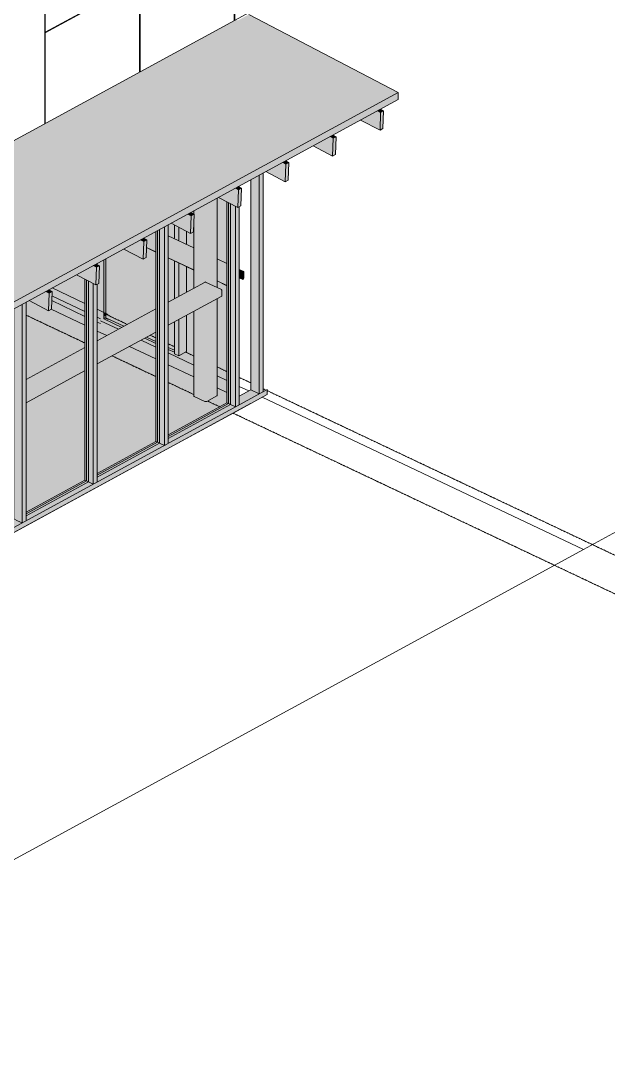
# Model space of a CAD drawing. Header units: inches. Extents: x 27328 to 120839, y -4075 to 4147.
# Drawn here: x 34515.1 to 34719, y 1633.5 to 1996.6 of the extents above; entities that cross this region are included whole.
import ezdxf

# ---------------------------------------------------------------- set-up
doc = ezdxf.new("R2010")
doc.units = ezdxf.units.IN
doc.header["$MEASUREMENT"] = 0
doc.linetypes.add('Hidden', pattern=[0.28125, 0.1875, -0.09375])
for name, color, linetype, lineweight in [('A-GLAZ-CURT', 52, 'Continuous', 9), ('A-GLAZ-CWMG', 51, 'Continuous', 9), ('A-PROP-SBCK', 71, 'Hidden', 15), ('A-ROOF', 132, 'Continuous', 9), ('A-WALL-PATT', 111, 'Continuous', 9), ('C-BLDG-PADS', 91, 'Continuous', 9), ('C-TOPO', 7, 'Continuous', 9), ('Conc', 7, 'Continuous', 9), ('EOP-PR', 4, 'Continuous', 9), ('L-SITE-WALL', 31, 'Continuous', 9), ('S-BEAM', 12, 'Continuous', 9), ('S-COLS', 52, 'Continuous', 9)]:
    doc.layers.add(name, color=color, linetype=linetype, lineweight=lineweight)

# ---------------------------------------------------------------- blocks, each defined once
blk = doc.blocks.new('HSS-Hollow Structural Section-Column - HSS6X6X1_4-V4-Axon - Looking North East')
at = {"layer": 'S-COLS'}
h = blk.add_hatch(color=256, dxfattribs=at)
h.paths.add_polyline_path([(34579.01, 1864.55), (34579.01, 1897.89), (34575.31, 1895.87), (34575.31, 1866.3), (34577.3, 1865.36)], flags=0)
h.paths.add_polyline_path([(34575.31, 1903.93), (34579.01, 1905.99), (34579.01, 1932.79), (34575.31, 1930.77), (34575.31, 1905.84)], flags=0)
h = blk.add_hatch(color=256, dxfattribs=at)
h.paths.add_polyline_path([(34579.23, 1864.49), (34579.67, 1864.56), (34579.47, 1898.14), (34579.01, 1897.89), (34579.15, 1864.51)], flags=0)
h.paths.add_polyline_path([(34579.67, 1905.73), (34579.47, 1933.03), (34579.01, 1932.79), (34579.23, 1905.94), (34579.6, 1905.76)], flags=0)
h = blk.add_hatch(color=256, dxfattribs=at)
h.paths.add_polyline_path([(34579.67, 1864.56), (34583.13, 1866.44), (34583.13, 1900.13), (34579.67, 1898.25), (34579.67, 1866.58)], flags=0)
h.paths.add_polyline_path([(34583.13, 1904.1), (34583.13, 1935.02), (34579.67, 1933.14), (34579.67, 1905.73)], flags=0)
for points in [[(34575.17, 1903.86), (34575.31, 1903.93), (34575.17, 1905.84)], [(34583.13, 1866.44), (34583.24, 1866.55), (34583.13, 1868.36)]]:
    blk.add_hatch(color=256, dxfattribs=at).paths.add_polyline_path(points, flags=0)
for p, q in [((34583.25, 1904.04), (34583.25, 1935.09)), ((34575.16, 1930.69), (34575.16, 1929.61)), ((34575.16, 1926.65), (34575.16, 1903.85)), ((34583.25, 1866.6), (34583.25, 1900.2)), ((34575.16, 1895.79), (34575.16, 1866.47)), ((34579.01, 1864.55), (34575.31, 1866.3)), ((34583.13, 1866.44), (34579.67, 1864.56))]:
    blk.add_line(p, q, dxfattribs=at)
for points in [[(34575.31, 1866.3, 0), (34575.18, 1866.4, 0), (34575.17, 1866.53, 0)], [(34583.23, 1866.67, 0), (34583.24, 1866.55, 0), (34583.13, 1866.44, 0)], [(34579.67, 1864.56, 0), (34579.47, 1864.49, 0), (34579.23, 1864.49, 0), (34579.01, 1864.55, 0)]]:
    blk.add_polyline3d(points, dxfattribs=at)
blk = doc.blocks.new('Girt_C - 8_D-841280-Axon - Looking North East')
at = {"layer": 'S-BEAM'}
h = blk.add_hatch(color=256, dxfattribs=at)
h.paths.add_polyline_path([(34586.66, 1907.06), (34586.66, 1912.35), (34583.24, 1913.97), (34583.45, 1908.58), (34583.57, 1908.52)], flags=0)
h.paths.add_polyline_path([(34575.17, 1912.5), (34575.17, 1917.79), (34566.27, 1921.99), (34566.27, 1916.7), (34574.87, 1912.64)], flags=0)
h.paths.add_polyline_path([(34561.99, 1918.73), (34561.99, 1923.52), (34557.79, 1921.13), (34558.81, 1920.6), (34558.81, 1920.23)], flags=0)
h = blk.add_hatch(color=256, dxfattribs=at)
h.paths.add_polyline_path([(34586.66, 1906.77), (34586.66, 1907.06), (34583.24, 1908.54), (34583.45, 1908.29)], flags=0)
h.paths.add_polyline_path([(34575.17, 1912.21), (34575.17, 1912.5), (34566.27, 1916.57), (34566.27, 1916.41), (34574.88, 1912.34)], flags=0)
h.paths.add_polyline_path([(34561.99, 1918.44), (34561.99, 1918.73), (34558.79, 1920.04), (34558.81, 1919.94)], flags=0)
h = blk.add_hatch(color=256, dxfattribs=at)
h.paths.add_polyline_path([(34586.66, 1904.73), (34586.66, 1906.77), (34583.24, 1908.39), (34583.24, 1906.35), (34584.73, 1905.65)], flags=0)
h.paths.add_polyline_path([(34575.17, 1910.17), (34575.17, 1912.21), (34566.27, 1916.41), (34566.27, 1914.37), (34572.05, 1911.64)], flags=0)
h.paths.add_polyline_path([(34561.99, 1916.4), (34561.99, 1918.44), (34558.79, 1919.95), (34558.81, 1917.9)], flags=0)
h = blk.add_hatch(color=256, dxfattribs=at)
h.paths.add_polyline_path([(34586.66, 1904.71), (34586.66, 1904.73), (34584.73, 1905.63)], flags=0)
h.paths.add_polyline_path([(34575.17, 1910.15), (34575.17, 1910.17), (34574.86, 1910.3)], flags=0)
h.paths.add_polyline_path([(34561.99, 1916.38), (34561.99, 1916.4), (34558.81, 1917.89)], flags=0)
h = blk.add_hatch(color=256, dxfattribs=at)
h.paths.add_polyline_path([(34586.66, 1912.35), (34586.66, 1912.4), (34584.86, 1913.2)], flags=0)
h.paths.add_polyline_path([(34575.17, 1917.79), (34575.17, 1917.83), (34574.5, 1918.1)], flags=0)
for points in [[(34590.95, 1908.82), (34592.43, 1909.62), (34590.95, 1910.32), (34590.95, 1909.75)], [(34592.48, 1907.49), (34592.37, 1909.49), (34590.95, 1908.72), (34590.95, 1908.22), (34592.43, 1907.52)], [(34592.12, 1906.91), (34592.43, 1907.52), (34590.95, 1908.22), (34590.95, 1907.46)], [(34592.17, 1906.86), (34592.12, 1906.91), (34590.95, 1907.44)], [(34592.43, 1909.62), (34592.26, 1909.75), (34592.16, 1909.75)]]:
    blk.add_hatch(color=256, dxfattribs=at).paths.add_polyline_path(points, flags=0)
for p, q in [((34575.18, 1917.83), (34566.27, 1922.04)), ((34558.72, 1917.95), (34561.99, 1916.4)), ((34561.99, 1916.38), (34558.72, 1917.93)), ((34566.27, 1914.37), (34575.18, 1910.16)), ((34575.18, 1910.14), (34566.27, 1914.36)), ((34586.66, 1912.4), (34583.2, 1914.04)), ((34592.51, 1909.63), (34590.95, 1910.37)), ((34583.2, 1906.37), (34586.66, 1904.73)), ((34586.66, 1904.71), (34583.2, 1906.35)), ((34592.43, 1909.62), (34590.95, 1908.82)), ((34590.95, 1908.72), (34592.43, 1909.53)), ((34592.48, 1907.49), (34590.95, 1908.22)), ((34592.12, 1906.91), (34590.95, 1907.46)), ((34592.17, 1906.86), (34590.95, 1907.44)), ((34592.48, 1907.49), (34592.12, 1906.91)), ((34592.12, 1906.91), (34592.17, 1906.86)), ((34592.17, 1906.86), (34592.56, 1907.49)), ((34592.48, 1909.49), (34592.48, 1907.49)), ((34592.56, 1907.49), (34592.56, 1909.53))]:
    blk.add_line(p, q, dxfattribs=at)
for points in [[(34592.56, 1909.53, 0), (34592.52, 1909.62, 0), (34592.43, 1909.62, 0)], [(34592.43, 1909.53, 0), (34592.47, 1909.53, 0), (34592.48, 1909.49, 0)]]:
    blk.add_polyline3d(points, dxfattribs=at)
blk = doc.blocks.new('Girt_C - 8_D-757212-Axon - Looking North East')
at = {"layer": 'S-BEAM'}
h = blk.add_hatch(color=256, dxfattribs=at)
h.paths.add_polyline_path([(33778.56, 1464.63), (33796.26, 1474.26), (33796.26, 1475.59), (33791.99, 1477.61), (33778.56, 1470.3)], flags=0)
h.paths.add_polyline_path([(34272.08, 1733.2), (34289.78, 1742.83), (34289.78, 1744.16), (34285.51, 1746.18), (34272.08, 1738.87)], flags=0)
h.paths.add_polyline_path([(34394.31, 1799.71), (34413.93, 1810.39), (34413.93, 1816.06), (34394.31, 1805.39)], flags=0)
h.paths.add_polyline_path([(34467.57, 1839.58), (34487.05, 1850.18), (34485.81, 1850.76), (34485.81, 1855.18), (34467.57, 1845.26)], flags=0)
h.paths.add_polyline_path([(34492.25, 1853.01), (34512.63, 1864.11), (34512.63, 1869.78), (34492.25, 1858.68), (34492.25, 1857.78)], flags=0)
h.paths.add_polyline_path([(34516.92, 1866.44), (34537.31, 1877.53), (34537.31, 1883.21), (34516.92, 1872.11), (34516.92, 1869.43)], flags=0)
h.paths.add_polyline_path([(34541.6, 1879.87), (34561.99, 1890.96), (34561.99, 1896.64), (34541.6, 1885.54)], flags=0)
h.paths.add_polyline_path([(34566.27, 1893.3), (34584.73, 1903.34), (34579.15, 1905.98), (34566.27, 1898.97)], flags=0)
h = blk.add_hatch(color=256, dxfattribs=at)
h.paths.add_polyline_path([(33778.56, 1464.32), (33796.26, 1474.19), (33796.26, 1474.26), (33778.56, 1464.42), (33778.56, 1464.35)], flags=0)
h.paths.add_polyline_path([(34272.08, 1732.9), (34289.78, 1742.74), (34289.78, 1742.83), (34272.08, 1732.97)], flags=0)
h.paths.add_polyline_path([(34394.31, 1799.41), (34413.93, 1810.3), (34413.93, 1810.39), (34394.31, 1799.5)], flags=0)
h.paths.add_polyline_path([(34467.57, 1839.28), (34487.12, 1850.13), (34487.05, 1850.18), (34467.57, 1839.37)], flags=0)
h.paths.add_polyline_path([(34492.25, 1852.71), (34512.63, 1864.01), (34512.63, 1864.11), (34492.25, 1852.8)], flags=0)
h.paths.add_polyline_path([(34516.92, 1866.14), (34537.31, 1877.44), (34537.31, 1877.53), (34516.92, 1866.23)], flags=0)
h.paths.add_polyline_path([(34541.6, 1879.57), (34561.99, 1890.87), (34561.99, 1890.96), (34541.6, 1879.66)], flags=0)
h.paths.add_polyline_path([(34566.27, 1893), (34584.8, 1903.28), (34584.73, 1903.34), (34566.27, 1893.09)], flags=0)
h = blk.add_hatch(color=256, dxfattribs=at)
h.paths.add_polyline_path([(33778.56, 1462.28), (33796.26, 1471.92), (33796.26, 1473.96), (33778.56, 1464.32)], flags=0)
h.paths.add_polyline_path([(34272.08, 1730.86), (34289.78, 1740.49), (34289.78, 1742.53), (34272.08, 1732.9)], flags=0)
h.paths.add_polyline_path([(34394.31, 1797.37), (34413.93, 1808.05), (34413.93, 1810.09), (34394.31, 1799.41)], flags=0)
h.paths.add_polyline_path([(34467.57, 1837.24), (34487.18, 1847.91), (34487.18, 1849.95), (34467.57, 1839.28)], flags=0)
h.paths.add_polyline_path([(34492.25, 1850.67), (34512.63, 1861.76), (34512.63, 1863.8), (34492.25, 1852.71)], flags=0)
h.paths.add_polyline_path([(34516.92, 1864.1), (34537.31, 1875.19), (34537.31, 1877.23), (34516.92, 1866.14)], flags=0)
h.paths.add_polyline_path([(34541.6, 1877.53), (34561.99, 1888.62), (34561.99, 1890.66), (34541.6, 1879.57)], flags=0)
h.paths.add_polyline_path([(34566.27, 1890.96), (34584.86, 1901.07), (34584.86, 1903.11), (34566.27, 1893)], flags=0)
for p, q in [((34579.06, 1905.98), (34566.27, 1899.02)), ((34579.15, 1905.98), (34584.73, 1903.34)), ((34584.86, 1903.11), (34584.86, 1901.07)), ((34566.27, 1890.96), (34584.86, 1901.07)), ((34561.99, 1896.69), (34541.6, 1885.59)), ((34541.6, 1877.53), (34561.89, 1888.57)), ((34537.31, 1883.26), (34516.92, 1872.16)), ((34516.92, 1864.1), (34537.22, 1875.14))]:
    blk.add_line(p, q, dxfattribs=at)
for points in [[(34579.06, 1905.98, 0), (34579.08, 1905.99, 0), (34579.15, 1905.98, 0)], [(34584.73, 1903.34, 0), (34584.8, 1903.28, 0), (34584.85, 1903.2, 0), (34584.86, 1903.11, 0)]]:
    blk.add_polyline3d(points, dxfattribs=at)
blk = doc.blocks.new('System Panel - Glazed-827454-Axon - Looking North East')
at = {"layer": 'A-GLAZ-CURT', "transparency": 33554458}
blk.add_hatch(color=256, dxfattribs=at).paths.add_polyline_path([(34467.57, 1797.93), (34489.24, 1809.72), (34489.24, 1879.42), (34485, 1881.63), (34475.54, 1876.37), (34476.56, 1875.84), (34476.34, 1869.7), (34475.32, 1869.14), (34468.55, 1872.67), (34467.57, 1872.14), (34467.57, 1809.31)], flags=0)
at = {"layer": 'A-GLAZ-CURT'}
for p, q in [((34488.51, 1879.8), (34488.51, 1810.07)), ((34489.24, 1809.72), (34489.24, 1879.42)), ((34488.51, 1810.07), (34467.57, 1798.67)), ((34467.57, 1797.93), (34489.24, 1809.72)), ((34488.51, 1810.07), (34489.24, 1809.72))]:
    blk.add_line(p, q, dxfattribs=at)
blk = doc.blocks.new('System Panel - Glazed-V37-Axon - Looking North East')
at = {"layer": 'A-GLAZ-CURT', "transparency": 33554458}
blk.add_hatch(color=256, dxfattribs=at).paths.add_polyline_path([(34492.25, 1811.36), (34513.91, 1823.15), (34513.91, 1897.36), (34508.44, 1894.28), (34509.46, 1893.74), (34509.24, 1887.6), (34508.22, 1887.05), (34501.45, 1890.58), (34492.25, 1885.57), (34492.25, 1885.19), (34493.01, 1884.79), (34492.79, 1878.65), (34492.25, 1878.36), (34492.25, 1816.72)], flags=0)
at = {"layer": 'A-GLAZ-CURT'}
for p, q in [((34513.18, 1896.96), (34513.18, 1823.49)), ((34513.91, 1823.15), (34513.91, 1897.36)), ((34513.18, 1823.49), (34492.25, 1812.1)), ((34492.25, 1811.36), (34513.91, 1823.15)), ((34513.18, 1823.49), (34513.91, 1823.15))]:
    blk.add_line(p, q, dxfattribs=at)
blk = doc.blocks.new('Rectangular Mullion - Rectangular Mullion 1-779229-Axon - Looking North East')
at = {"layer": 'A-GLAZ-CWMG'}
for points in [[(34466.89, 1794.16), (34491.56, 1807.59), (34491.56, 1809.31), (34466.89, 1795.88)], [(34467.57, 1797.93), (34489.24, 1809.72), (34487.96, 1810.33), (34467.57, 1799.23)], [(34467.57, 1796.26), (34490.88, 1808.94), (34489.24, 1809.72), (34467.57, 1797.93), (34467.57, 1797.03)]]:
    blk.add_hatch(color=256, dxfattribs=at).paths.add_polyline_path(points, flags=0)
for p, q in [((34491.56, 1809.31), (34466.89, 1795.88)), ((34487.96, 1810.33), (34467.57, 1799.23)), ((34466.89, 1794.16), (34491.56, 1807.59))]:
    blk.add_line(p, q, dxfattribs=at)
blk = doc.blocks.new('Rectangular Mullion - Rectangular Mullion 1-827457-Axon - Looking North East')
at = {"layer": 'A-GLAZ-CWMG'}
for points in [[(34597.85, 1867.16), (34597.85, 1943.04), (34594.93, 1941.45), (34594.93, 1868.54)], [(34597.85, 1867.16), (34599.22, 1867.9), (34599.22, 1943.78), (34597.85, 1943.04), (34597.85, 1909.75)]]:
    blk.add_hatch(color=256, dxfattribs=at).paths.add_polyline_path(points, flags=0)
for p, q in [((34597.85, 1943.04), (34597.85, 1867.16)), ((34599.22, 1867.9), (34599.22, 1943.78)), ((34594.93, 1941.45), (34594.93, 1868.54)), ((34597.85, 1867.16), (34594.93, 1868.54)), ((34599.22, 1867.9), (34597.85, 1867.16))]:
    blk.add_line(p, q, dxfattribs=at)
blk = doc.blocks.new('Rectangular Mullion - Rectangular Mullion 1-V40-Axon - Looking North East')
at = {"layer": 'A-GLAZ-CWMG'}
for points in [[(34515.56, 1822.37), (34516.92, 1823.11), (34516.92, 1899), (34515.56, 1898.25), (34515.56, 1859.93)], [(34513.91, 1823.15), (34513.91, 1897.36), (34512.63, 1896.66), (34512.63, 1823.75)], [(34515.56, 1822.37), (34515.56, 1898.25), (34513.91, 1897.36), (34513.91, 1823.15), (34514.77, 1822.74)]]:
    blk.add_hatch(color=256, dxfattribs=at).paths.add_polyline_path(points, flags=0)
for p, q in [((34516.92, 1823.11), (34516.92, 1899)), ((34512.63, 1896.66), (34512.63, 1823.75)), ((34515.56, 1898.25), (34515.56, 1822.37)), ((34513.91, 1823.15), (34512.63, 1823.75)), ((34515.56, 1822.37), (34513.91, 1823.15)), ((34516.92, 1823.11), (34515.56, 1822.37))]:
    blk.add_line(p, q, dxfattribs=at)
blk = doc.blocks.new('Rectangular Mullion - Rectangular Mullion 1-V39-Axon - Looking North East')
at = {"layer": 'A-GLAZ-CWMG'}
h = blk.add_hatch(color=256, dxfattribs=at)
h.paths.add_polyline_path([(34490.88, 1808.94), (34492.25, 1809.68), (34492.25, 1878.36), (34491.77, 1878.1), (34490.88, 1878.56), (34490.88, 1816.72)], flags=0)
h.paths.add_polyline_path([(34492.25, 1885.19), (34492.25, 1885.57), (34491.99, 1885.32)], flags=0)
for points in [[(34489.24, 1809.72), (34489.24, 1879.42), (34487.96, 1880.08), (34487.96, 1810.33)], [(34490.88, 1808.94), (34490.88, 1878.56), (34489.24, 1879.42), (34489.24, 1809.72), (34490.1, 1809.31)]]:
    blk.add_hatch(color=256, dxfattribs=at).paths.add_polyline_path(points, flags=0)
for p, q in [((34492.25, 1885.19), (34492.25, 1885.57)), ((34487.96, 1880.08), (34487.96, 1810.33)), ((34490.88, 1878.56), (34490.88, 1808.94)), ((34492.25, 1809.68), (34492.25, 1878.36)), ((34489.24, 1809.72), (34487.96, 1810.33)), ((34490.88, 1808.94), (34489.24, 1809.72)), ((34492.25, 1809.68), (34490.88, 1808.94))]:
    blk.add_line(p, q, dxfattribs=at)
blk = doc.blocks.new('Rectangular Mullion - Rectangular Mullion 1-779578-Axon - Looking North East')
at = {"layer": 'A-GLAZ-CWMG'}
blk.add_hatch(color=256, dxfattribs=at).paths.add_polyline_path([(34590.27, 1861.3), (34600.58, 1866.92), (34600.58, 1868.64), (34590.27, 1863.03)], flags=0)
h = blk.add_hatch(color=256, dxfattribs=at)
h.paths.add_polyline_path([(34590.95, 1863.4), (34597.85, 1867.16), (34594.93, 1868.54), (34590.95, 1866.37)], flags=0)
h.paths.add_polyline_path([(34599.22, 1867.9), (34600.58, 1868.64), (34599.22, 1868.62)], flags=0)
for p, q in [((34600.58, 1868.64), (34590.27, 1863.03)), ((34590.27, 1861.3), (34600.58, 1866.92)), ((34594.93, 1868.54), (34590.95, 1866.37)), ((34600.58, 1866.92), (34600.58, 1868.64))]:
    blk.add_line(p, q, dxfattribs=at)
blk = doc.blocks.new('Rectangular Mullion - Rectangular Mullion 1-V41-Axon - Looking North East')
at = {"layer": 'A-GLAZ-CWMG'}
h = blk.add_hatch(color=256, dxfattribs=at)
h.paths.add_polyline_path([(34542.68, 1893.25), (34543.92, 1893.93), (34543.92, 1895.44), (34541.6, 1896.54), (34541.6, 1893.76)], flags=0)
h.paths.add_polyline_path([(34537.31, 1895.79), (34537.31, 1898.56), (34525.84, 1903.85), (34524.94, 1903.2), (34525.91, 1902.69), (34525.97, 1901.15)], flags=0)
h = blk.add_hatch(color=256, dxfattribs=at)
h.paths.add_polyline_path([(34542.68, 1891.53), (34542.68, 1893.25), (34541.6, 1893.76), (34541.6, 1892.04)], flags=0)
h.paths.add_polyline_path([(34537.31, 1894.07), (34537.31, 1895.79), (34525.86, 1901.15), (34525.91, 1899.46)], flags=0)
blk.add_hatch(color=256, dxfattribs=at).paths.add_polyline_path([(34543.92, 1893.93), (34545.4, 1894.74), (34543.92, 1895.44)], flags=0)
for p, q in [((34537.31, 1898.56), (34525.98, 1903.92)), ((34525.8, 1899.51), (34537.31, 1894.07)), ((34537.31, 1895.79), (34525.86, 1901.21)), ((34543.92, 1895.44), (34541.6, 1896.54)), ((34545.4, 1894.74), (34543.92, 1895.44)), ((34542.68, 1893.25), (34541.6, 1893.76)), ((34541.6, 1892.04), (34542.68, 1891.53)), ((34545.4, 1893.01), (34543.92, 1893.71))]:
    blk.add_line(p, q, dxfattribs=at)
blk = doc.blocks.new('Rectangular Mullion - Rectangular Mullion 1-V42-Axon - Looking North East')
at = {"layer": 'A-GLAZ-CWMG'}
h = blk.add_hatch(color=256, dxfattribs=at)
h.paths.add_polyline_path([(34569.88, 1880.39), (34569.88, 1892.92), (34568.41, 1892.12), (34568.41, 1881.08)], flags=0)
h.paths.add_polyline_path([(34568.41, 1900.18), (34569.88, 1901.15), (34569.88, 1912.65), (34568.41, 1913.34), (34568.41, 1901.15)], flags=0)
h.paths.add_polyline_path([(34569.88, 1920.33), (34569.88, 1925.02), (34568.41, 1925.78), (34568.41, 1921.03)], flags=0)
h = blk.add_hatch(color=256, dxfattribs=at)
h.paths.add_polyline_path([(34569.88, 1880.39), (34572.6, 1881.87), (34572.6, 1894.4), (34569.88, 1892.92)], flags=0)
h.paths.add_polyline_path([(34569.88, 1900.98), (34572.6, 1902.46), (34572.6, 1911.36), (34569.88, 1912.43), (34569.88, 1901.15)], flags=0)
h.paths.add_polyline_path([(34572.6, 1919.04), (34572.6, 1923.6), (34569.88, 1925.02), (34569.88, 1920.33), (34570.75, 1919.92)], flags=0)
for p, q in [((34568.41, 1925.78), (34568.41, 1921.2)), ((34569.88, 1920.51), (34569.88, 1925.02)), ((34572.6, 1923.6), (34572.6, 1919)), ((34568.41, 1913.36), (34568.41, 1900.18)), ((34569.88, 1900.98), (34569.88, 1912.67)), ((34572.6, 1911.38), (34572.6, 1902.46)), ((34568.41, 1892.12), (34568.41, 1881.08)), ((34569.88, 1880.39), (34569.88, 1892.92)), ((34572.6, 1894.4), (34572.6, 1881.87)), ((34569.88, 1880.39), (34568.41, 1881.08)), ((34572.6, 1881.87), (34569.88, 1880.39))]:
    blk.add_line(p, q, dxfattribs=at)
blk = doc.blocks.new('System Panel - Glazed-V43-Axon - Looking North East')
at = {"layer": 'A-GLAZ-CURT', "transparency": 33554458}
h = blk.add_hatch(color=256, dxfattribs=at)
h.paths.add_polyline_path([(34568.41, 1881.6), (34568.41, 1892.12), (34566.27, 1890.96), (34566.27, 1882.61)], flags=0)
h.paths.add_polyline_path([(34561.99, 1884.64), (34561.99, 1888.62), (34558.07, 1886.49), (34560.32, 1885.43)], flags=0)
h.paths.add_polyline_path([(34550.14, 1890.24), (34561.99, 1896.68), (34561.99, 1916.38), (34558.72, 1917.93), (34558.59, 1914.46), (34557.57, 1913.9), (34550.81, 1917.43), (34543.92, 1913.69), (34543.92, 1893.18)], flags=0)
h.paths.add_polyline_path([(34566.27, 1899.02), (34568.41, 1900.18), (34568.41, 1913.34), (34566.27, 1914.36), (34566.27, 1901.15)], flags=0)
h.paths.add_polyline_path([(34568.41, 1921.03), (34568.41, 1925.78), (34567.26, 1926.39), (34566.27, 1925.85), (34566.27, 1922.04)], flags=0)
at = {"layer": 'A-GLAZ-CURT'}
for p, q in [((34543.92, 1913.69), (34543.92, 1893.18)), ((34544.6, 1893.56), (34544.6, 1914.06)), ((34543.92, 1893.18), (34544.6, 1893.56)), ((34543.92, 1893.18), (34550.15, 1890.24)), ((34550.83, 1890.61), (34544.6, 1893.56)), ((34558.07, 1886.49), (34561.99, 1884.64)), ((34561.99, 1885.33), (34558.75, 1886.86)), ((34568.41, 1882.29), (34566.27, 1883.3)), ((34566.27, 1882.61), (34568.41, 1881.6))]:
    blk.add_line(p, q, dxfattribs=at)
blk = doc.blocks.new('Dimension Lumber - 2x8-835968-Axon - Looking North East')
at = {"layer": 'S-BEAM'}
for points in [[(34458.86, 1860.19), (34459.09, 1866.33), (34457.97, 1866.91), (34452.1, 1863.72), (34458.82, 1860.21)], [(34459.09, 1866.33), (34460.11, 1866.89), (34458.99, 1867.47), (34457.97, 1866.91)], [(34458.86, 1860.19), (34459.89, 1860.75), (34460.11, 1866.89), (34459.09, 1866.33), (34458.97, 1863.24)]]:
    blk.add_hatch(color=256, dxfattribs=at).paths.add_polyline_path(points, flags=0)
for p, q in [((34457.97, 1866.91), (34459.09, 1866.33)), ((34459.09, 1866.33), (34458.86, 1860.19)), ((34460.11, 1866.89), (34458.99, 1867.47)), ((34460.11, 1866.89), (34459.09, 1866.33)), ((34459.89, 1860.75), (34460.11, 1866.89)), ((34458.86, 1860.19), (34452.1, 1863.72)), ((34458.86, 1860.19), (34459.89, 1860.75))]:
    blk.add_line(p, q, dxfattribs=at)
blk = doc.blocks.new('Dimension Lumber - 2x8-835895-Axon - Looking North East')
at = {"layer": 'S-BEAM'}
for points in [[(34639.82, 1958.67), (34640.04, 1964.8), (34638.92, 1965.39), (34633.06, 1962.2)], [(34640.04, 1964.8), (34641.06, 1965.36), (34639.95, 1965.95), (34638.92, 1965.39)], [(34639.82, 1958.67), (34640.84, 1959.22), (34641.06, 1965.36), (34640.04, 1964.8)]]:
    blk.add_hatch(color=256, dxfattribs=at).paths.add_polyline_path(points, flags=0)
for p, q in [((34638.92, 1965.39), (34640.04, 1964.8)), ((34640.04, 1964.8), (34639.82, 1958.67)), ((34641.06, 1965.36), (34639.95, 1965.95)), ((34641.06, 1965.36), (34640.04, 1964.8)), ((34640.84, 1959.22), (34641.06, 1965.36)), ((34639.82, 1958.67), (34633.06, 1962.2)), ((34639.82, 1958.67), (34640.84, 1959.22))]:
    blk.add_line(p, q, dxfattribs=at)

msp = doc.modelspace()

# ---------------------------------------------------------------- hatches: boundary and pattern name
at = {"layer": 'A-ROOF'}
h = msp.add_hatch(color=256, dxfattribs=at)
h.paths.add_polyline_path([(32255.91, 689.75), (33040.3, 1116.62), (33057.85, 1107.45), (33260.5, 1217.73), (33242.95, 1226.9), (34423.64, 1869.43), (34441.19, 1860.26), (34646.1, 1971.77), (34594.26, 1998.84), (34590.43, 1996.75), (34589.84, 1997.06), (34181.64, 1774.96), (34181.47, 1775.51), (33869.09, 1938.59), (31973.24, 906.87), (32229.57, 785.63), (32229.57, 711.59), (32221.99, 707.46), (32242.26, 696.88)], flags=0)
h.paths.add_polyline_path([(32113.06, 775.33), (32037.94, 814.55), (32037.94, 810.86), (32109.59, 776.97)], flags=0)
h.paths.add_polyline_path([(32029.77, 814.73), (32029.77, 818.81), (31918.33, 876.99), (31908.94, 871.87), (32027.64, 815.73)], flags=0)
h.paths.add_polyline_path([(34181.64, 1848.13), (34521.17, 2032.9), (34276.81, 2160.47), (34089.13, 2058.33), (34106.7, 2050.03), (34232.21, 2118.22), (34298.34, 2086.94), (34298.54, 2052.82), (34346.57, 2030.02), (34346.36, 1974.73), (34263.38, 1929.78), (34202.01, 1958.81), (34202.01, 1996.25), (34100.69, 1941.35), (34036.19, 1971.85), (34036.09, 1974.31), (34034.75, 1975.03), (34034.79, 1975.82), (34036.09, 1976.53), (34036.09, 2029.46), (33925.49, 1969.28), (34181.47, 1848.21)], flags=0)
h.paths.add_polyline_path([(34262.42, 1931.33), (34262.48, 1931.53), (34262.05, 1932.27), (34261.58, 1932.52), (34260.81, 1932.71), (34260.73, 1932.13), (34262.35, 1931.37)], flags=0)
h.paths.add_polyline_path([(34264.65, 1931.43), (34266.29, 1932.54), (34266.18, 1932.81), (34265.85, 1932.8), (34264.75, 1932.03), (34264.61, 1931.53)], flags=0)
h.paths.add_polyline_path([(34281.15, 1940.41), (34282.43, 1941.11), (34282.34, 1941.81), (34281.46, 1941.33), (34281.32, 1940.85), (34281.15, 1940.74)], flags=0)
h.paths.add_polyline_path([(34280.89, 1940.27), (34281.15, 1940.41), (34280.94, 1941.04), (34280.89, 1941.02)], flags=0)
h.paths.add_polyline_path([(34204.87, 1958.55), (34204.88, 1958.91), (34204.79, 1959.2), (34204.32, 1958.81), (34204.79, 1958.59)], flags=0)
h.paths.add_polyline_path([(34343.88, 1974.55), (34344.26, 1974.89), (34343.89, 1974.84), (34343.84, 1974.65)], flags=0)
h.paths.add_polyline_path([(34345.74, 2002.66), (34346.04, 2002.82), (34346.18, 2003.23), (34345.99, 2003.23), (34345.86, 2002.78), (34345.72, 2002.68)], flags=0)
msp.add_hatch(color=256, dxfattribs=at).paths.add_polyline_path([(34441.19, 1857.78), (34646.1, 1969.3), (34646.1, 1971.77), (34441.19, 1860.26)], flags=0)
at = {"layer": 'A-WALL-PATT'}
h = msp.add_hatch(dxfattribs=at)
h.set_pattern_fill('FP_8', color=256, style=0, pattern_type=2)
h.set_pattern_definition([(28.555, (34194.44, 1647.23), (-131.605, 94.7), [37.264, -112.567]), (90, (34194.44, 1647.23), (-131.605, -71.62), [82.944, -83.375]), (208.555, (34227.17, 1747.98), (-131.605, 94.7), [37.264, -112.567]), (90, (34227.17, 1665.04), (-131.605, -71.62), [82.944, -83.375]), (208.555, (34227.17, 1748.2), (-131.605, 94.7), [37.264, -112.567]), (90, (34227.17, 1748.2), (-131.605, -71.62), [82.944, -83.375]), (28.555, (34194.44, 1813.33), (-131.605, 94.7), [37.264, -112.567]), (90, (34194.44, 1730.39), (-131.605, -71.62), [82.944, -83.375]), (28.555, (34227.34, 1706.5), (-131.605, 94.7), [37.264, -112.567]), (90, (34227.34, 1664.92), (-131.605, -71.62), [41.58, -124.74]), (90, (34260.07, 1682.73), (-131.605, -71.62), [41.58, -124.74]), (28.555, (34227.34, 1789.65), (-131.605, 94.7), [37.264, -112.567]), (90, (34227.34, 1706.71), (-131.605, -71.62), [82.944, -83.375]), (208.555, (34260.07, 1724.52), (-131.605, 94.7), [37.264, -112.567]), (90, (34260.07, 1724.52), (-131.605, -71.62), [82.944, -83.375]), (90, (34227.34, 1789.87), (-131.605, -71.62), [41.364, -124.955]), (208.555, (34260.07, 1807.68), (-131.605, 94.7), [37.264, -112.567]), (90, (34260.07, 1807.68), (-131.605, -71.62), [41.364, -124.955]), (28.555, (34260.25, 1683.04), (-131.605, 94.7), [37.264, -112.567]), (90, (34260.25, 1683.04), (-131.605, -71.62), [82.944, -83.375]), (208.555, (34292.97, 1783.79), (-131.605, 94.7), [37.264, -112.567]), (90, (34292.97, 1700.85), (-131.605, -71.62), [82.944, -83.375]), (208.555, (34292.97, 1784.01), (-131.605, 94.7), [37.264, -112.567]), (90, (34292.97, 1784.01), (-131.605, -71.62), [82.944, -83.375]), (208.555, (34292.97, 1866.95), (-131.605, 94.7), [37.264, -112.567]), (90, (34260.25, 1766.2), (-131.605, -71.62), [82.944, -83.375]), (28.555, (34293.15, 1742.3), (-131.605, 94.7), [37.264, -112.567]), (90, (34293.15, 1700.73), (-131.605, -71.62), [41.58, -124.74]), (90, (34325.88, 1718.54), (-131.605, -71.62), [41.58, -124.74]), (28.555, (34293.15, 1825.46), (-131.605, 94.7), [37.264, -112.567]), (90, (34293.15, 1742.52), (-131.605, -71.62), [82.944, -83.375]), (208.555, (34325.88, 1760.33), (-131.605, 94.7), [37.264, -112.567]), (90, (34325.88, 1760.33), (-131.605, -71.62), [82.944, -83.375]), (90, (34293.15, 1825.68), (-131.605, -71.62), [41.364, -124.955]), (208.555, (34325.88, 1843.49), (-131.605, 94.7), [37.264, -112.567]), (90, (34325.88, 1843.49), (-131.605, -71.62), [41.364, -124.955])])
h.paths.add_polyline_path([(34181.66, 1774.92), (34598.46, 2001.75), (34598.46, 2074.78), (34181.66, 1847.95), (34181.66, 1791.33)], flags=0)
at = {"layer": 'C-BLDG-PADS'}
h = msp.add_hatch(color=256, dxfattribs=at)
h.paths.add_polyline_path([(31720.11, 304.07), (31740.71, 315.28), (31740.71, 353.29), (31727.23, 346.09), (31727.03, 348.16), (31724.28, 349.46), (31721.8, 348.23), (31721.46, 348.73), (31721.52, 350.91), (31740.71, 361.35), (31740.71, 393.31), (31720.11, 382.09), (31720.11, 314.26)], flags=0)
h.paths.add_polyline_path([(31713.16, 304.55), (31713.16, 347.19), (31710.67, 345.77), (31710.67, 343.73), (31705.59, 346.12), (31692.3, 352.4), (31692.3, 314.41), (31711.6, 305.28)], flags=0)
h.paths.add_polyline_path([(31688.11, 316.4), (31688.11, 354.38), (31679.13, 358.63), (31665.83, 351.39), (31665.83, 326.93), (31668.24, 325.8)], flags=0)
h.paths.add_polyline_path([(31745, 317.61), (31765.38, 328.7), (31765.38, 366.71), (31745, 355.62), (31745, 327.69)], flags=0)
h.paths.add_polyline_path([(31661.64, 328.92), (31661.64, 349.11), (31641.79, 338.3), (31645.27, 336.66)], flags=0)
h.paths.add_polyline_path([(31769.67, 331.04), (31790.06, 342.13), (31790.06, 380.14), (31769.67, 369.05), (31769.67, 333.45)], flags=0)
h.paths.add_polyline_path([(31635.17, 341.43), (31635.17, 379.42), (31612.89, 389.96), (31612.89, 351.97), (31630.74, 343.53)], flags=0)
h.paths.add_polyline_path([(31794.35, 344.47), (31814.73, 355.56), (31814.73, 393.57), (31794.35, 382.48), (31794.35, 345.83)], flags=0)
h.paths.add_polyline_path([(31713.16, 350.22), (31713.16, 377.15), (31692.3, 365.57), (31692.3, 360.08), (31711.6, 350.95)], flags=0)
h.paths.add_polyline_path([(31665.83, 356.09), (31674.51, 360.81), (31665.83, 364.92)], flags=0)
h.paths.add_polyline_path([(31819.02, 357.9), (31839.41, 368.99), (31839.41, 407), (31819.02, 395.91), (31819.02, 367.56)], flags=0)
h.paths.add_polyline_path([(31688.11, 362.07), (31688.11, 363.51), (31686.68, 362.74), (31687.75, 362.23)], flags=0)
h.paths.add_polyline_path([(31745, 363.68), (31765.38, 374.83), (31765.38, 406.73), (31745, 395.64), (31745, 366.34)], flags=0)
h.paths.add_polyline_path([(31682.06, 364.92), (31687.02, 367.62), (31687.02, 389.75), (31685.46, 390.48), (31685.46, 392.21), (31687.02, 393.06), (31687.02, 395.14), (31685.92, 395.46), (31685.92, 393.2), (31684.73, 392.55), (31665.83, 401.36), (31665.83, 372.6), (31680.7, 365.57)], flags=0)
h.paths.add_polyline_path([(31843.7, 371.32), (31864.08, 382.42), (31864.08, 420.43), (31843.7, 409.34), (31843.7, 374.83)], flags=0)
h.paths.add_polyline_path([(31769.67, 377.11), (31790.06, 388.21), (31790.06, 420.16), (31769.67, 409.07), (31769.67, 382.68)], flags=0)
h.paths.add_polyline_path([(31555.76, 378.99), (31555.76, 399.18), (31544.37, 392.99), (31544.26, 392.18), (31540.34, 390.23), (31539.41, 390.29), (31535.98, 388.35), (31544.26, 384.43)], flags=0)
h.paths.add_polyline_path([(31713.16, 381.88), (31713.16, 382.78), (31710.38, 384.09), (31710.38, 383.2), (31711.84, 382.51)], flags=0)
h.paths.add_polyline_path([(31868.37, 384.75), (31888.76, 395.85), (31888.76, 433.86), (31868.37, 422.76), (31868.37, 394.83)], flags=0)
h.paths.add_polyline_path([(31720.11, 386.79), (31726.22, 390.12), (31724.28, 391.04), (31721.8, 389.81), (31721.46, 390.31), (31721.52, 392.49), (31740.71, 402.93), (31740.71, 423.22), (31724.31, 413.47), (31720.11, 415.46), (31720.11, 387.7)], flags=0)
h.paths.add_polyline_path([(31635.17, 387.1), (31635.17, 403.43), (31634.06, 402.98), (31633.17, 403.41), (31632.96, 404.47), (31617.52, 411.77), (31616.41, 411.33), (31615.52, 411.75), (31615.32, 412.82), (31612.89, 413.96), (31612.89, 397.64), (31634.65, 387.35)], flags=0)
h.paths.add_polyline_path([(31713.16, 387.28), (31713.16, 388.77), (31711.84, 387.9), (31712.72, 387.49)], flags=0)
h.paths.add_polyline_path([(31794.35, 390.54), (31814.73, 401.63), (31814.73, 433.59), (31794.35, 422.26), (31794.35, 399.02)], flags=0)
h.paths.add_polyline_path([(31713.16, 391.8), (31713.16, 423.07), (31710.38, 424.19), (31710.38, 393.11), (31711.84, 392.42)], flags=0)
h.paths.add_polyline_path([(31544.37, 397.69), (31555.76, 404.04), (31555.76, 416.98), (31544.37, 422.36), (31544.37, 402.66)], flags=0)
h.paths.add_polyline_path([(31893.05, 398.18), (31913.44, 409.28), (31913.44, 447.29), (31893.05, 436.19), (31893.05, 408.26)], flags=0)
h.paths.add_polyline_path([(31819.02, 403.97), (31839.41, 415.06), (31839.41, 447.02), (31819.02, 435.93), (31819.02, 415.37)], flags=0)
h.paths.add_polyline_path([(31687.02, 404.16), (31686.88, 415.41), (31685.92, 414.84), (31685.92, 404.68)], flags=0)
h.paths.add_polyline_path([(31745, 405.26), (31765.38, 416.57), (31765.38, 437.95), (31745, 425.78), (31745, 407.92)], flags=0)
h.paths.add_polyline_path([(31917.73, 411.61), (31938.11, 422.7), (31938.11, 460.71), (31917.73, 449.62), (31917.73, 421.34)], flags=0)
h.paths.add_polyline_path([(31720.7, 416.31), (31720.23, 416.75), (31720.53, 416.39)], flags=0)
h.paths.add_polyline_path([(31843.7, 417.4), (31864.08, 428.49), (31864.08, 460.45), (31843.7, 449.35), (31843.7, 421.34)], flags=0)
h.paths.add_polyline_path([(31769.67, 418.69), (31790.06, 429.79), (31790.06, 452.68), (31769.67, 440.51), (31769.67, 421.34)], flags=0)
h.paths.add_polyline_path([(31719.3, 422.76), (31719.17, 424.07), (31718.85, 424.11), (31717.94, 423.41), (31719.17, 422.83)], flags=0)
h.paths.add_polyline_path([(31555.76, 424.66), (31555.76, 440.98), (31546.94, 445.16), (31545.83, 444.71), (31544.94, 445.13), (31544.73, 446.2), (31544.37, 446.37), (31544.37, 430.05)], flags=0)
h.paths.add_polyline_path([(31942.4, 425.04), (31962.79, 436.13), (31962.79, 474.14), (31942.4, 463.05), (31942.4, 435.12)], flags=0)
h.paths.add_polyline_path([(31868.37, 430.83), (31888.76, 441.92), (31888.76, 473.88), (31868.37, 462.78), (31868.37, 448.06)], flags=0)
h.paths.add_polyline_path([(31794.35, 432.12), (31814.73, 443.21), (31814.73, 467.4), (31794.35, 455.24), (31794.35, 432.48)], flags=0)
h.paths.add_polyline_path([(31967.08, 438.47), (31986.54, 449.06), (31981.83, 451.28), (31981.83, 484.51), (31967.08, 476.48), (31967.08, 448.5)], flags=0)
h.paths.add_polyline_path([(31893.05, 444.25), (31913.44, 455.35), (31913.44, 487.31), (31893.05, 476.21), (31893.05, 462.41)], flags=0)
h.paths.add_polyline_path([(31819.02, 445.55), (31839.41, 456.64), (31839.36, 482.1), (31819.02, 469.96), (31819.02, 449.39)], flags=0)
h.paths.add_polyline_path([(31917.73, 457.68), (31938.11, 468.78), (31938.11, 500.73), (31917.73, 489.64), (31917.73, 467.85)], flags=0)
h.paths.add_polyline_path([(31843.7, 458.98), (31864.08, 470.07), (31864.08, 496.86), (31843.7, 484.69), (31843.7, 462.82)], flags=0)
h.paths.add_polyline_path([(31377.24, 463.42), (31377.24, 501.41), (31357.84, 510.58), (31357.84, 472.6), (31359.52, 471.8)], flags=0)
h.paths.add_polyline_path([(31942.4, 471.11), (31962.79, 482.21), (31962.79, 514.16), (31942.4, 503.07), (31942.4, 489.27)], flags=0)
h.paths.add_polyline_path([(31868.37, 472.41), (31888.76, 483.5), (31888.76, 511.59), (31868.37, 499.42), (31868.37, 476.25)], flags=0)
h.paths.add_polyline_path([(31967.08, 484.54), (31981.83, 492.57), (31981.83, 524.53), (31967.08, 516.5), (31967.08, 502.7)], flags=0)
h.paths.add_polyline_path([(31893.05, 485.83), (31913.44, 496.93), (31913.44, 526.32), (31893.05, 514.15), (31893.05, 489.68)], flags=0)
h.paths.add_polyline_path([(31917.73, 499.26), (31938.11, 510.36), (31938.11, 541.02), (31937.69, 540.79), (31917.73, 528.88), (31917.73, 503.1)], flags=0)
h.paths.add_polyline_path([(31377.24, 509.09), (31377.24, 541.65), (31357.84, 550.83), (31357.84, 518.26), (31370.62, 512.22)], flags=0)
h.paths.add_polyline_path([(31942.4, 512.69), (31962.79, 523.79), (31962.79, 554.45), (31942.4, 543.36), (31942.4, 514.37)], flags=0)
h.paths.add_polyline_path([(31967.08, 526.12), (31981.83, 534.15), (31981.83, 564.81), (31967.08, 556.78), (31967.08, 529.54)], flags=0)
h.paths.add_polyline_path([(31377.24, 550.67), (31377.24, 551.53), (31376.25, 551.16), (31375.35, 551.58), (31375.15, 557.71), (31376.56, 558.55), (31365.85, 563.61), (31358.6, 559.5), (31376.45, 551.04)], flags=0)
h.paths.add_polyline_path([(31357.84, 566.26), (31358.91, 566.89), (31357.84, 567.4)], flags=0)
h.paths.add_polyline_path([(32232.21, 582.75), (32249.91, 592.38), (32249.91, 630.39), (32232.21, 620.76), (32232.21, 591.74)], flags=0)
h.paths.add_polyline_path([(32232.21, 628.82), (32249.91, 638.45), (32249.91, 670.41), (32232.21, 660.78), (32232.21, 648.04)], flags=0)
h.paths.add_polyline_path([(32232.21, 670.4), (32250.34, 680.27), (32232.21, 689.74), (32232.21, 672.78)], flags=0)
h.paths.add_polyline_path([(32251.19, 687.17), (32251.16, 689.75), (32232.21, 699.65), (32232.21, 697.08), (32251, 687.27)], flags=0)
h.paths.add_polyline_path([(31059.61, 700.89), (31059.61, 701.75), (31058.61, 701.38), (31057.72, 701.8), (31057.51, 707.93), (31058.92, 708.77), (31050.27, 712.86), (31050.27, 705.31), (31058.82, 701.27)], flags=0)
h.paths.add_polyline_path([(30822.61, 812.98), (30822.61, 820.53), (30818.82, 822.33), (30811.56, 818.22), (30810.67, 818.64), (30810.47, 824.77), (30811.88, 825.61), (30805.71, 828.53), (30805.71, 820.97), (30817.5, 815.4)], flags=0)
h.paths.add_polyline_path([(30530.22, 864.02), (30530.22, 902), (30520.88, 906.42), (30520.77, 876.23), (30516.85, 874.29), (30516.66, 874.34), (30514.71, 875.26), (30510.87, 873.17), (30520.77, 868.48)], flags=0)
h.paths.add_polyline_path([(32758.63, 869.23), (32776.17, 878.77), (32771.46, 881), (32771.46, 914.22), (32758.63, 907.24), (32758.63, 877.9)], flags=0)
h.paths.add_polyline_path([(30530.22, 909.69), (30530.22, 942.25), (30520.88, 946.66), (30520.88, 914.1)], flags=0)
h.paths.add_polyline_path([(32758.63, 915.3), (32771.46, 922.28), (32771.46, 954.24), (32758.63, 947.26), (32758.63, 919.48)], flags=0)
h.paths.add_polyline_path([(30530.22, 951.27), (30530.22, 952.13), (30529.22, 951.75), (30528.33, 952.17), (30528.12, 958.3), (30529.53, 959.15), (30520.88, 963.24), (30520.88, 955.68), (30529.43, 951.64)], flags=0)
h.paths.add_polyline_path([(32758.63, 956.88), (32760.31, 957.8), (32758.63, 958.68)], flags=0)
h.paths.add_polyline_path([(32764.53, 960.09), (32771.46, 963.86), (32771.46, 967.84), (32763.61, 963.42), (32764.63, 962.88), (32764.54, 960.2)], flags=0)
h.paths.add_polyline_path([(33111.16, 1061.08), (33128.32, 1070.41), (33111.16, 1078.53), (33111.16, 1069.61)], flags=0)
h.paths.add_polyline_path([(33134.99, 1074.04), (33155.37, 1085.14), (33155.37, 1123.15), (33134.99, 1112.05), (33134.99, 1084.12)], flags=0)
h.paths.add_polyline_path([(33184.34, 1100.9), (33203.88, 1111.53), (33199.63, 1113.54), (33197.38, 1112.49), (33197.16, 1112.55), (33193.32, 1114.52), (33193.32, 1114.71), (33184.34, 1118.96), (33184.34, 1110.98)], flags=0)
h.paths.add_polyline_path([(33134.99, 1120.11), (33155.37, 1131.21), (33155.37, 1132.66), (33134.99, 1142.3), (33134.99, 1137.13)], flags=0)
h.paths.add_polyline_path([(33778.56, 1424.27), (33796.1, 1433.82), (33791.86, 1435.83), (33789.58, 1434.78), (33789.38, 1434.83), (33785.54, 1436.81), (33785.54, 1466.08), (33778.56, 1462.28), (33778.56, 1433.27)], flags=0)
h.paths.add_polyline_path([(33778.56, 1470.35), (33785.54, 1474.14), (33785.54, 1475.49), (33778.56, 1478.79)], flags=0)
h.paths.add_polyline_path([(34272.08, 1692.85), (34289.62, 1702.39), (34284.92, 1704.62), (34284.92, 1711.64), (34272.08, 1717.71), (34272.08, 1701.84)], flags=0)
h.paths.add_polyline_path([(34394.31, 1759.36), (34413.93, 1770.04), (34413.93, 1808.05), (34394.31, 1797.37), (34394.31, 1769.03)], flags=0)
h.paths.add_polyline_path([(34467.57, 1799.23), (34485.58, 1809.03), (34467.57, 1817.55), (34467.57, 1808.23)], flags=0)
h.paths.add_polyline_path([(34394.31, 1805.44), (34413.93, 1816.11), (34413.93, 1842.92), (34408.64, 1845.19), (34394.31, 1837.39), (34394.31, 1816.72)], flags=0)
h.paths.add_polyline_path([(34492.25, 1812.66), (34512.63, 1823.75), (34512.63, 1861.76), (34492.25, 1850.67), (34492.25, 1816.72)], flags=0)
h.paths.add_polyline_path([(34485.81, 1813.42), (34485.81, 1847.17), (34467.57, 1837.24), (34467.57, 1822.05), (34478.83, 1816.72)], flags=0)
h.paths.add_polyline_path([(34516.92, 1826.09), (34537.31, 1837.18), (34537.31, 1875.19), (34516.92, 1864.1), (34516.92, 1834.23)], flags=0)
h.paths.add_polyline_path([(34541.6, 1839.52), (34561.99, 1850.61), (34561.99, 1879.31), (34552.83, 1883.64), (34541.6, 1877.53), (34541.6, 1846.95)], flags=0)
h.paths.add_polyline_path([(34467.57, 1845.3), (34485.81, 1855.23), (34485.81, 1881.2), (34485, 1881.63), (34475.54, 1876.37), (34476.56, 1875.84), (34476.34, 1869.7), (34475.32, 1869.14), (34468.55, 1872.67), (34467.57, 1872.14), (34467.57, 1857.78)], flags=0)
h.paths.add_polyline_path([(34394.31, 1847.01), (34405.17, 1853.14), (34401.65, 1854.98), (34394.31, 1850.79), (34394.31, 1850.44)], flags=0)
h.paths.add_polyline_path([(34566.27, 1852.95), (34586.66, 1864.04), (34586.66, 1867.64), (34583.24, 1869.26), (34583.13, 1866.44), (34579.15, 1864.51), (34579.01, 1864.55), (34575.17, 1866.53), (34575.17, 1873.08), (34566.27, 1877.29), (34566.27, 1863.03)], flags=0)
h.paths.add_polyline_path([(34409.59, 1855.33), (34410.62, 1855.89), (34410.62, 1859.86), (34408.67, 1858.66), (34409.69, 1858.12), (34409.67, 1857.57)], flags=0)
h.paths.add_polyline_path([(34492.25, 1858.73), (34512.63, 1869.83), (34512.63, 1896.66), (34508.44, 1894.28), (34509.46, 1893.74), (34509.24, 1887.6), (34508.22, 1887.05), (34501.45, 1890.58), (34492.25, 1885.57), (34492.25, 1885.19), (34493.01, 1884.79), (34492.79, 1878.65), (34492.25, 1878.36), (34492.25, 1860.26)], flags=0)
h.paths.add_polyline_path([(34418.22, 1860.03), (34421.82, 1861.99), (34418.22, 1863.87), (34418.22, 1863.24)], flags=0)
h.paths.add_polyline_path([(34516.92, 1872.16), (34537.31, 1883.25), (34537.31, 1890.98), (34525.61, 1896.52), (34524.67, 1896), (34517.9, 1899.53), (34516.92, 1899), (34516.92, 1891.53)], flags=0)
h.paths.add_polyline_path([(34541.6, 1885.59), (34544.91, 1887.39), (34541.6, 1888.96)], flags=0)

# ---------------------------------------------------------------- linework, layer by layer
at = {"layer": 'A-PROP-SBCK'}
for p, q in [((34516.92, 1894.46), (34537.31, 1884.82)), ((34545.07, 1894.56), (34552.03, 1891.27)), ((34559.96, 1887.52), (34561.99, 1886.56)), ((34566.27, 1884.53), (34568.41, 1883.52)), ((34572.27, 1881.69), (34575.18, 1880.32)), ((34546.77, 1880.34), (34561.99, 1873.15)), ((34583.23, 1876.51), (34586.66, 1874.89)), ((34566.27, 1871.12), (34575.18, 1866.91)), ((34590.95, 1872.86), (34594.93, 1870.98)), ((34599.22, 1868.95), (34599.9, 1868.63)), ((34600.58, 1868.3), (36782, 836.61)), ((34579.89, 1864.68), (34584.14, 1862.67)), ((34588.76, 1860.48), (36765.3, 831.1))]:
    msp.add_line(p, q, dxfattribs=at)
at = {"layer": 'A-ROOF'}
for p, q in [((34594.26, 1998.84), (34646.1, 1971.77)), ((34441.19, 1860.26), (34646.1, 1971.77)), ((34646.1, 1971.77), (34646.1, 1969.3)), ((34646.1, 1969.3), (34441.19, 1857.78))]:
    msp.add_line(p, q, dxfattribs=at)
at = {"layer": 'C-BLDG-PADS'}
for p, q in [((34537.31, 1890.98), (34525.61, 1896.52)), ((34544.91, 1887.39), (34541.6, 1888.96)), ((34561.99, 1879.31), (34552.83, 1883.64)), ((34575.18, 1873.07), (34566.27, 1877.29)), ((34586.66, 1867.64), (34583.24, 1869.26)), ((31721.19, 299.96), (34594.82, 1863.78))]:
    msp.add_line(p, q, dxfattribs=at)
at = {"layer": 'C-TOPO'}
for p, q in [((34537.31, 1890.98), (34525.61, 1896.52)), ((34544.91, 1887.39), (34541.6, 1888.95)), ((34561.99, 1879.31), (34552.83, 1883.64)), ((34575.18, 1873.07), (34566.27, 1877.28)), ((34586.66, 1867.64), (34583.24, 1869.26)), ((32656.93, 809.19), (34594.82, 1863.78))]:
    msp.add_line(p, q, dxfattribs=at)
at = {"layer": 'Conc'}
for p, q in [((34542.68, 1892.55), (34548.95, 1889.59)), ((34556.87, 1885.84), (34561.99, 1883.42)), ((34566.27, 1881.39), (34575.18, 1877.18)), ((34583.23, 1873.37), (34586.66, 1871.75)), ((34590.95, 1869.72), (34594.24, 1868.16)), ((34598.86, 1865.98), (34710.51, 1813.18)), ((34710.51, 1813.18), (31729.45, 190.89))]:
    msp.add_line(p, q, dxfattribs=at)
at = {"layer": 'EOP-PR'}
msp.add_line((34710.51, 1813.18), (34957.03, 1947.33), dxfattribs=at)
at = {"layer": 'L-SITE-WALL'}
msp.add_line((34181.66, 1774.92), (34598.46, 2001.75), dxfattribs=at)

# ---------------------------------------------------------------- block references
at = {"layer": 'A-GLAZ-CURT'}
for name, p in [('System Panel - Glazed-827454-Axon - Looking North East', (98.7, 53.71)), ('System Panel - Glazed-V43-Axon - Looking North East', (0, 0)), ('System Panel - Glazed-V37-Axon - Looking North East', (49.35, 26.86)), ('System Panel - Glazed-827454-Axon - Looking North East', (49.35, 26.86))]:
    msp.add_blockref(name, p, dxfattribs=at)
at = {"layer": 'A-GLAZ-CWMG'}
for name, p in [('Rectangular Mullion - Rectangular Mullion 1-827457-Axon - Looking North East', (0, 0)), ('Rectangular Mullion - Rectangular Mullion 1-V39-Axon - Looking North East', (98.7, 53.71)), ('Rectangular Mullion - Rectangular Mullion 1-V40-Axon - Looking North East', (49.35, 26.86)), ('Rectangular Mullion - Rectangular Mullion 1-V42-Axon - Looking North East', (0, 0)), ('Rectangular Mullion - Rectangular Mullion 1-V39-Axon - Looking North East', (49.35, 26.86)), ('Rectangular Mullion - Rectangular Mullion 1-V41-Axon - Looking North East', (0, 0)), ('Rectangular Mullion - Rectangular Mullion 1-V40-Axon - Looking North East', (0, 0)), ('Rectangular Mullion - Rectangular Mullion 1-779578-Axon - Looking North East', (0, 0)), ('Rectangular Mullion - Rectangular Mullion 1-779229-Axon - Looking North East', (98.7, 53.71)), ('Rectangular Mullion - Rectangular Mullion 1-779229-Axon - Looking North East', (74.03, 40.29)), ('Rectangular Mullion - Rectangular Mullion 1-779229-Axon - Looking North East', (49.35, 26.86)), ('Rectangular Mullion - Rectangular Mullion 1-779229-Axon - Looking North East', (24.68, 13.43))]:
    msp.add_blockref(name, p, dxfattribs=at)
at = {"layer": 'S-BEAM'}
for name, p in [('Dimension Lumber - 2x8-835895-Axon - Looking North East', (0, 0)), ('Dimension Lumber - 2x8-835968-Axon - Looking North East', (164.51, 89.52)), ('Dimension Lumber - 2x8-835968-Axon - Looking North East', (148.06, 80.57)), ('Dimension Lumber - 2x8-835968-Axon - Looking North East', (131.6, 71.62)), ('Dimension Lumber - 2x8-835968-Axon - Looking North East', (115.15, 62.67)), ('Dimension Lumber - 2x8-835968-Axon - Looking North East', (98.7, 53.71)), ('Girt_C - 8_D-841280-Axon - Looking North East', (0, 0)), ('Dimension Lumber - 2x8-835968-Axon - Looking North East', (82.25, 44.76)), ('Girt_C - 8_D-757212-Axon - Looking North East', (0, 0)), ('Dimension Lumber - 2x8-835968-Axon - Looking North East', (65.8, 35.81))]:
    msp.add_blockref(name, p, dxfattribs=at)
at = {"layer": 'S-COLS'}
msp.add_blockref('HSS-Hollow Structural Section-Column - HSS6X6X1_4-V4-Axon - Looking North East', (0, 0), dxfattribs=at)

doc.saveas('drawing.dxf')
